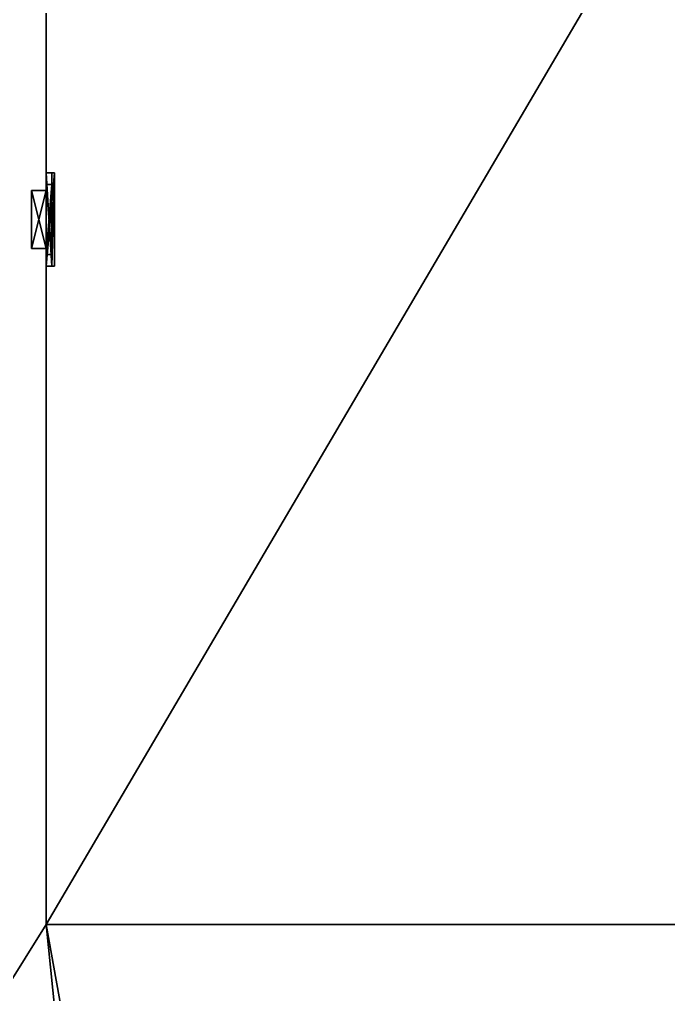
# Model space of a CAD drawing. Header units: metres. Extents: x -124 to 108, y 0 to 201.
# Drawn here: x 63.5 to 67.46, y 17.68 to 23.62 of the extents above; entities that cross this region are included whole.
import ezdxf

# ---------------------------------------------------------------- set-up
doc = ezdxf.new("R2010")
doc.units = ezdxf.units.M
doc.layers.get('0').update_dxf_attribs({"true_color": 0xff5454})

# ---------------------------------------------------------------- blocks, each defined once
blk = doc.blocks.new('window_iii')
for p, q in [((0, 1.1557), (0, 0.0603)), ((0, 1.1557, 0.0333), (0, 0.0603, 0.0333)), ((0, 1.1557), (0, 1.1557, 0.0333)), ((0.5699, 1.1557, 0.0333), (0, 1.1557, 0.0333)), ((0.5699, 1.1557), (0, 1.1557)), ((0.5699, 0.0603, 0.0333), (0.5699, 1.1557, 0.0333)), ((0.5699, 0.0603), (0.5699, 1.1557)), ((0.5699, 1.1557), (0.5699, 1.1557, 0.0333)), ((0.4986, 1.0844, 0.0333), (0.0713, 1.0844, 0.0333)), ((0.0713, 1.0844, 0.0333), (0.0713, 1.0844)), ((0.4986, 1.0844), (0.0713, 1.0844)), ((0.0713, 1.0844, 0.0333), (0.0713, 0.1316, 0.0333)), ((0.0713, 1.0844), (0.0713, 0.1316)), ((0.4986, 1.0844, 0.0333), (0.4986, 1.0844)), ((0.4986, 0.1316), (0.4986, 1.0844)), ((0.1086, 1.0471, -0.0889), (0.1086, 0.6453, -0.0889)), ((0.1086, 1.0471, -0.0889), (0.1086, 1.0471)), ((0.1086, 1.0471), (0.1086, 0.6453)), ((0.4613, 1.0471), (0.1086, 1.0471)), ((0.4613, 1.0471, -0.0889), (0.1086, 1.0471, -0.0889)), ((0.4613, 0.6453), (0.4613, 1.0471)), ((0.4613, 1.0471, -0.0889), (0.4613, 1.0471)), ((0.4613, 0.6453, -0.0889), (0.4613, 1.0471, -0.0889)), ((0.1086, 0.6453, -0.0889), (0.1086, 0.6453)), ((0.1086, 0.6453), (0.4613, 0.6453)), ((0.1086, 0.6453, -0.0889), (0.4613, 0.6453, -0.0889)), ((0.4613, 0.6453, -0.0889), (0.4613, 0.6453)), ((0.1086, 0.5707, -0.0889), (0.1086, 0.1689, -0.0889)), ((0.1086, 0.5707, -0.0889), (0.1086, 0.5707)), ((0.1086, 0.5707), (0.1086, 0.1689)), ((0.4613, 0.5707), (0.1086, 0.5707)), ((0.4613, 0.5707, -0.0889), (0.1086, 0.5707, -0.0889)), ((0.4613, 0.1689), (0.4613, 0.5707)), ((0.4613, 0.1689, -0.0889), (0.4613, 0.5707, -0.0889)), ((0.4613, 0.5707, -0.0889), (0.4613, 0.5707)), ((0.0713, 0.1316, 0.0333), (0.4986, 0.1316, 0.0333)), ((0.0713, 0.1316), (0.4986, 0.1316)), ((0.0713, 0.1316, 0.0333), (0.0713, 0.1316)), ((0.1086, 0.1689, -0.0889), (0.1086, 0.1689)), ((0.1086, 0.1689, -0.0889), (0.4613, 0.1689, -0.0889)), ((0.1086, 0.1689), (0.4613, 0.1689)), ((0.4613, 0.1689, -0.0889), (0.4613, 0.1689)), ((0.4986, 0.1316, 0.0333), (0.4986, 0.1316)), ((0, 0.0603), (0, 0)), ((0, 0.0603, 0.0333), (0, 0, 0.0508)), ((0, 0.0603, 0.0333), (0.5699, 0.0603, 0.0333)), ((0, 0.0603), (0.5699, 0.0603)), ((0.5699, 0.0603, 0.0333), (0.5699, 0, 0.0508)), ((0.5699, 0.0603), (0.5699, 0)), ((0, 0), (0, 0, 0.0508)), ((0, 0, 0.0508), (0.5699, 0, 0.0508)), ((0, 0), (0.5699, 0)), ((0.5699, 0), (0.5699, 0, 0.0508))]:
    blk.add_line(p, q)
at = {"color": 45, "true_color": 0xaa8f5f}
blk.add_line((0.4986, 0.1316, 0.0333), (0.4986, 1.0844, 0.0333), dxfattribs=at)
mesh = blk.add_polyface(dxfattribs=at)
corners = [(0, 0.0603, 0.0333), (0, 0), (0, 0, 0.0508), (0, 0.0603), (0, 1.1557, 0.0333), (0, 1.1557)]
mesh.append_faces([[corners[k] for k in face] for face in [(0, 1, 2), (3, 4, 5)]], dxfattribs={"vtx0": -1, "color": 45})
mesh.append_faces([[corners[k] for k in face] for face in [(1, 0, 3)]], dxfattribs={"vtx0": -1, "vtx1": -1, "color": 45})
mesh.append_faces([[corners[k] for k in face] for face in [(3, 0, 4)]], dxfattribs={"vtx0": -1, "vtx2": -1, "color": 45})
mesh = blk.add_polyface(dxfattribs=at)
corners = [(0, 0.0603, 0.0333), (0.0713, 0.1316, 0.0333), (0, 1.1557, 0.0333), (0.5699, 0.0603, 0.0333), (0.4986, 0.1316, 0.0333), (0.4986, 1.0844, 0.0333), (0.0713, 1.0844, 0.0333), (0.5699, 1.1557, 0.0333)]
mesh.append_faces([[corners[k] for k in face] for face in [(0, 1, 2), (1, 3, 4), (4, 3, 5), (2, 6, 7), (6, 2, 1), (7, 5, 3)]], dxfattribs={"vtx0": -1, "vtx1": -1, "color": 45})
mesh.append_faces([[corners[k] for k in face] for face in [(1, 0, 3), (7, 6, 5)]], dxfattribs={"vtx0": -1, "vtx2": -1, "color": 45})
mesh = blk.add_polyface(dxfattribs=at)
corners = [(0, 1.1557, 0.0333), (0.5699, 1.1557), (0, 1.1557), (0.5699, 1.1557, 0.0333)]
mesh.append_faces([[corners[k] for k in face] for face in [(0, 1, 2), (1, 0, 3)]], dxfattribs={"vtx0": -1, "color": 45})
mesh = blk.add_polyface(dxfattribs=at)
corners = [(0.5699, 0.0603), (0.5699, 0, 0.0508), (0.5699, 0), (0.5699, 0.0603, 0.0333), (0.5699, 1.1557), (0.5699, 1.1557, 0.0333)]
mesh.append_faces([[corners[k] for k in face] for face in [(0, 1, 2), (3, 4, 5)]], dxfattribs={"vtx0": -1, "color": 45})
mesh.append_faces([[corners[k] for k in face] for face in [(1, 0, 3)]], dxfattribs={"vtx0": -1, "vtx1": -1, "color": 45})
mesh.append_faces([[corners[k] for k in face] for face in [(3, 0, 4)]], dxfattribs={"vtx0": -1, "vtx2": -1, "color": 45})
mesh = blk.add_polyface(dxfattribs=at)
corners = [(0.4986, 1.0844, 0.0333), (0.0713, 1.0844), (0.4986, 1.0844), (0.0713, 1.0844, 0.0333)]
mesh.append_faces([[corners[k] for k in face] for face in [(0, 1, 2), (1, 0, 3)]], dxfattribs={"vtx0": -1, "color": 45})
at = {"color": 29, "true_color": 0x423123}
mesh = blk.add_polyface(dxfattribs=at)
corners = [(0.0713, 0.1316), (0.1086, 0.1689), (0.0713, 1.0844), (0.4986, 0.1316), (0.4613, 0.1689), (0.4613, 0.5707), (0.4613, 0.6453), (0.4613, 1.0471), (0.1086, 1.0471), (0.4986, 1.0844), (0.1086, 0.5707), (0.1086, 0.6453)]
mesh.append_faces([[corners[k] for k in face] for face in [(0, 1, 2), (1, 3, 4), (4, 3, 5), (6, 3, 7), (2, 8, 9), (8, 10, 11), (9, 7, 3), (5, 11, 10), (11, 5, 6)]], dxfattribs={"vtx0": -1, "vtx1": -1, "color": 29})
mesh.append_faces([[corners[k] for k in face] for face in [(5, 3, 6), (8, 2, 1)]], dxfattribs={"vtx0": -1, "vtx1": -1, "vtx2": -1, "color": 29})
mesh.append_faces([[corners[k] for k in face] for face in [(1, 0, 3), (8, 1, 10), (9, 8, 7)]], dxfattribs={"vtx0": -1, "vtx2": -1, "color": 29})
at = {"color": 45, "true_color": 0xaa8f5f}
mesh = blk.add_polyface(dxfattribs=at)
corners = [(0.0713, 1.0844), (0.0713, 0.1316, 0.0333), (0.0713, 0.1316), (0.0713, 1.0844, 0.0333)]
mesh.append_faces([[corners[k] for k in face] for face in [(0, 1, 2), (1, 0, 3)]], dxfattribs={"vtx0": -1, "color": 45})
mesh = blk.add_polyface(dxfattribs=at)
corners = [(0.4986, 1.0844, 0.0333), (0.4986, 0.1316), (0.4986, 0.1316, 0.0333), (0.4986, 1.0844)]
mesh.append_faces([[corners[k] for k in face] for face in [(0, 1, 2), (1, 0, 3)]], dxfattribs={"vtx0": -1, "color": 45})
at = {"color": 29, "true_color": 0x423123}
mesh = blk.add_polyface(dxfattribs=at)
corners = [(0.1086, 1.0471, -0.0889), (0.1086, 0.6453), (0.1086, 0.6453, -0.0889), (0.1086, 1.0471)]
mesh.append_faces([[corners[k] for k in face] for face in [(0, 1, 2), (1, 0, 3)]], dxfattribs={"vtx0": -1, "color": 29})
mesh = blk.add_polyface(dxfattribs=at)
corners = [(0.4613, 1.0471), (0.1086, 1.0471, -0.0889), (0.4613, 1.0471, -0.0889), (0.1086, 1.0471)]
mesh.append_faces([[corners[k] for k in face] for face in [(0, 1, 2), (1, 0, 3)]], dxfattribs={"vtx0": -1, "color": 29})
at = {"color": 28, "true_color": 0x130f0a}
mesh = blk.add_polyface(dxfattribs=at)
corners = [(0.4613, 0.6453, -0.0889), (0.1086, 1.0471, -0.0889), (0.1086, 0.6453, -0.0889), (0.4613, 1.0471, -0.0889)]
mesh.append_faces([[corners[k] for k in face] for face in [(0, 1, 2), (1, 0, 3)]], dxfattribs={"vtx0": -1, "color": 28})
at = {"color": 29, "true_color": 0x423123}
mesh = blk.add_polyface(dxfattribs=at)
corners = [(0.4613, 1.0471), (0.4613, 0.6453, -0.0889), (0.4613, 0.6453), (0.4613, 1.0471, -0.0889)]
mesh.append_faces([[corners[k] for k in face] for face in [(0, 1, 2), (1, 0, 3)]], dxfattribs={"vtx0": -1, "color": 29})
mesh = blk.add_polyface(dxfattribs=at)
corners = [(0.1086, 0.6453), (0.4613, 0.6453, -0.0889), (0.1086, 0.6453, -0.0889), (0.4613, 0.6453)]
mesh.append_faces([[corners[k] for k in face] for face in [(0, 1, 2), (1, 0, 3)]], dxfattribs={"vtx0": -1, "color": 29})
mesh = blk.add_polyface(dxfattribs=at)
corners = [(0.1086, 0.5707, -0.0889), (0.1086, 0.1689), (0.1086, 0.1689, -0.0889), (0.1086, 0.5707)]
mesh.append_faces([[corners[k] for k in face] for face in [(0, 1, 2), (1, 0, 3)]], dxfattribs={"vtx0": -1, "color": 29})
mesh = blk.add_polyface(dxfattribs=at)
corners = [(0.4613, 0.5707), (0.1086, 0.5707, -0.0889), (0.4613, 0.5707, -0.0889), (0.1086, 0.5707)]
mesh.append_faces([[corners[k] for k in face] for face in [(0, 1, 2), (1, 0, 3)]], dxfattribs={"vtx0": -1, "color": 29})
at = {"color": 28, "true_color": 0x130f0a}
mesh = blk.add_polyface(dxfattribs=at)
corners = [(0.4613, 0.1689, -0.0889), (0.1086, 0.5707, -0.0889), (0.1086, 0.1689, -0.0889), (0.4613, 0.5707, -0.0889)]
mesh.append_faces([[corners[k] for k in face] for face in [(0, 1, 2), (1, 0, 3)]], dxfattribs={"vtx0": -1, "color": 28})
at = {"color": 29, "true_color": 0x423123}
mesh = blk.add_polyface(dxfattribs=at)
corners = [(0.4613, 0.5707), (0.4613, 0.1689, -0.0889), (0.4613, 0.1689), (0.4613, 0.5707, -0.0889)]
mesh.append_faces([[corners[k] for k in face] for face in [(0, 1, 2), (1, 0, 3)]], dxfattribs={"vtx0": -1, "color": 29})
at = {"color": 45, "true_color": 0xaa8f5f}
mesh = blk.add_polyface(dxfattribs=at)
corners = [(0.0713, 0.1316, 0.0333), (0.4986, 0.1316), (0.0713, 0.1316), (0.4986, 0.1316, 0.0333)]
mesh.append_faces([[corners[k] for k in face] for face in [(0, 1, 2), (1, 0, 3)]], dxfattribs={"vtx0": -1, "color": 45})
at = {"color": 29, "true_color": 0x423123}
mesh = blk.add_polyface(dxfattribs=at)
corners = [(0.1086, 0.1689), (0.4613, 0.1689, -0.0889), (0.1086, 0.1689, -0.0889), (0.4613, 0.1689)]
mesh.append_faces([[corners[k] for k in face] for face in [(0, 1, 2), (1, 0, 3)]], dxfattribs={"vtx0": -1, "color": 29})
at = {"color": 45, "true_color": 0xaa8f5f}
mesh = blk.add_polyface(dxfattribs=at)
corners = [(0.5699, 0), (0, 0.0603), (0, 0), (0.5699, 0.0603)]
mesh.append_faces([[corners[k] for k in face] for face in [(0, 1, 2), (1, 0, 3)]], dxfattribs={"vtx0": -1, "color": 45})
mesh = blk.add_polyface(dxfattribs=at)
corners = [(0.5699, 0, 0.0508), (0, 0.0603, 0.0333), (0, 0, 0.0508), (0.5699, 0.0603, 0.0333)]
mesh.append_faces([[corners[k] for k in face] for face in [(0, 1, 2), (1, 0, 3)]], dxfattribs={"vtx0": -1, "color": 45})
mesh = blk.add_polyface(dxfattribs=at)
corners = [(0.5699, 0, 0.0508), (0, 0), (0.5699, 0), (0, 0, 0.0508)]
mesh.append_faces([[corners[k] for k in face] for face in [(0, 1, 2), (1, 0, 3)]], dxfattribs={"vtx0": -1, "color": 45})
blk = doc.blocks.new('Component_1')
for p, q in [((63.6642, 18.107, 17.9753), (63.6642, 30.6197, 17.9753)), ((63.6642, 18.107, 7.9137), (63.6642, 30.6197, 7.9137)), ((71.0143, 18.107, 17.9753), (63.6642, 18.107, 17.9753)), ((63.6642, 18.107, 17.9753), (63.6642, 18.107, 7.9137)), ((71.0143, 18.107, 7.9137), (63.6642, 18.107, 7.9137))]:
    blk.add_line(p, q)
at = {"extrusion": (1, 0, 0)}
blk.add_blockref('window_iii', (22.1197, 9.9286, 63.6642), dxfattribs=at)
mesh = blk.add_polyface()
corners = [(98.8638, 30.9094), (89.7246, 8.9741), (87.5479, 30.9094), (96.8166, 14.0938), (98.4961, 14.0938), (98.4961, 12.4142), (96.8166, 12.4142), (101.2657, 8.9741), (98.8638, 23.1046), (101.2657, 23.1046), (-20.4883, 200.884), (-36.2436, 166.56), (-36.2436, 200.884), (-62.7983, 120.0462), (-62.7983, 166.56), (-62.7983, 96.8369), (-62.7983, 69.0721), (28.0829, 69.0721), (-20.4883, 166.56), (4.4317, 132.3), (4.4317, 166.56), (28.0829, 132.3), (28.0829, 88.4306), (52.9352, 88.4306), (28.0829, 66.4607), (35.9315, 66.4607), (35.9315, 59.9298), (58.5118, 70.2663), (71.2137, 59.9298), (58.5118, 82.925), (78.994, 70.2663), (71.2137, 47.1726), (86.7108, 98.9359), (52.9352, 98.9359), (78.994, 82.925), (35.9315, 45.5423), (35.9315, 47.1726), (35.9315, 32.3853), (35.9315, 12.8996), (56.2283, 30.6197), (71.0143, 30.6197), (71.0143, 7.874), (89.7246, 7.874), (86.7108, 60.8021), (87.5479, 60.8021), (29.1243, 8.345), (29.1243, 12.8996), (56.2283, 8.345), (30.8642, 32.3853), (30.8642, 45.5423), (-93.4757, 160.2962), (-109.8283, 96.8369), (-109.8283, 160.2962), (-93.4757, 120.0462)]
mesh.append_faces([[corners[k] for k in face] for face in [(7, 8, 9), (10, 11, 12), (11, 13, 14), (19, 18, 20), (32, 23, 33), (31, 35, 36), (2, 43, 44), (38, 45, 46), (35, 48, 49), (50, 51, 52)]], dxfattribs={"vtx0": -1})
mesh.append_faces([[corners[k] for k in face] for face in [(0, 1, 2), (3, 0, 4), (4, 0, 5), (1, 6, 7), (6, 1, 3), (8, 5, 0), (15, 11, 16), (16, 11, 17), (18, 11, 10), (17, 23, 24), (24, 23, 25), (25, 23, 26), (26, 27, 28), (27, 23, 29), (28, 30, 31), (29, 32, 34), (34, 32, 30), (37, 31, 38), (39, 31, 40), (40, 31, 41), (41, 31, 42), (43, 30, 32), (42, 2, 1), (45, 38, 47), (47, 38, 39), (48, 35, 37), (51, 53, 15)]], dxfattribs={"vtx0": -1, "vtx1": -1})
mesh.append_faces([[corners[k] for k in face] for face in [(1, 0, 3), (7, 5, 8), (13, 11, 15), (17, 11, 18), (17, 18, 19), (26, 23, 27), (23, 32, 29), (35, 31, 37), (38, 31, 39), (42, 31, 30), (42, 30, 2), (2, 30, 43)]], dxfattribs={"vtx0": -1, "vtx1": -1, "vtx2": -1})
mesh.append_faces([[corners[k] for k in face] for face in [(7, 6, 5), (17, 19, 21), (17, 21, 22), (17, 22, 23), (28, 27, 30), (51, 50, 53), (15, 53, 13)]], dxfattribs={"vtx0": -1, "vtx2": -1})
mesh = blk.add_polyface()
corners = [(63.6642, 30.6197, 17.9753), (56.2283, 6.186, 17.9753), (56.2283, 30.6197, 17.9753), (71.0143, 18.107, 17.9753), (65.5025, 7.874, 17.9753), (63.6642, 18.107, 17.9753), (71.0143, 7.874, 17.9753), (45.6603, 0, 17.9753), (45.6603, 6.186, 17.9753), (65.5025, 0, 17.9753)]
mesh.append_faces([[corners[k] for k in face] for face in [(0, 1, 2), (4, 3, 6), (1, 7, 8)]], dxfattribs={"vtx0": -1})
mesh.append_faces([[corners[k] for k in face] for face in [(3, 4, 5), (7, 1, 9), (5, 1, 0), (9, 5, 4)]], dxfattribs={"vtx0": -1, "vtx1": -1})
mesh.append_faces([[corners[k] for k in face] for face in [(9, 1, 5)]], dxfattribs={"vtx0": -1, "vtx1": -1, "vtx2": -1})
mesh = blk.add_polyface()
corners = [(63.6642, 30.6197, 17.9753), (63.6642, 18.107, 7.9137), (63.6642, 18.107, 17.9753), (63.6642, 22.1197, 11.0843), (63.6642, 22.6896, 11.0843), (63.6642, 22.6896, 9.9889), (63.6642, 22.6896, 9.9286), (63.6642, 28.0251, 9.952), (63.6642, 28.8028, 9.952), (63.6642, 28.8028, 9.8757), (63.6642, 28.8028, 7.9137), (63.6642, 30.6197, 7.9137), (63.6642, 22.1197, 9.9286), (63.6642, 28.0251, 7.9137), (63.6642, 22.1197, 9.9889), (63.6642, 28.0251, 9.8757)]
mesh.append_faces([[corners[k] for k in face] for face in [(0, 1, 2), (10, 0, 11), (12, 3, 14), (13, 7, 15)]], dxfattribs={"vtx0": -1})
mesh.append_faces([[corners[k] for k in face] for face in [(3, 0, 4), (4, 0, 5), (5, 0, 6), (7, 0, 8), (8, 0, 9), (9, 0, 10), (1, 12, 13)]], dxfattribs={"vtx0": -1, "vtx1": -1})
mesh.append_faces([[corners[k] for k in face] for face in [(1, 0, 3), (6, 0, 7), (12, 1, 3), (13, 6, 7)]], dxfattribs={"vtx0": -1, "vtx1": -1, "vtx2": -1})
mesh.append_faces([[corners[k] for k in face] for face in [(13, 12, 6)]], dxfattribs={"vtx0": -1, "vtx2": -1})
mesh = blk.add_polyface()
corners = [(71.0143, 30.6197, 7.9137), (63.6642, 18.107, 7.9137), (63.6642, 30.6197, 7.9137), (71.0143, 18.107, 7.9137)]
mesh.append_faces([[corners[k] for k in face] for face in [(0, 1, 2), (1, 0, 3)]], dxfattribs={"vtx0": -1})
mesh = blk.add_polyface()
corners = [(67.5651, 18.107, 15.4489), (67.5444, 18.107, 14.9917), (67.5651, 18.107, 14.9917), (71.0143, 18.107, 17.9753), (68.7919, 18.107, 7.9137), (71.0143, 18.107, 7.9137), (68.5633, 18.107, 10.2394), (67.8902, 18.107, 10.2394), (67.8683, 18.107, 14.9218), (67.8683, 18.107, 14.9917), (67.8477, 18.107, 14.9917), (67.8477, 18.107, 15.4489), (63.6642, 18.107, 7.9137), (67.6616, 18.107, 7.9137), (63.6642, 18.107, 17.9753), (67.5444, 18.107, 14.9218)]
mesh.append_faces([[corners[k] for k in face] for face in [(0, 1, 2), (3, 4, 5), (7, 12, 13)]], dxfattribs={"vtx0": -1})
mesh.append_faces([[corners[k] for k in face] for face in [(4, 3, 6), (6, 3, 7), (8, 3, 9), (9, 3, 10), (10, 3, 11), (11, 3, 0), (12, 7, 14), (15, 7, 8), (14, 0, 3)]], dxfattribs={"vtx0": -1, "vtx1": -1})
mesh.append_faces([[corners[k] for k in face] for face in [(7, 3, 8), (14, 7, 15), (14, 1, 0)]], dxfattribs={"vtx0": -1, "vtx1": -1, "vtx2": -1})
mesh.append_faces([[corners[k] for k in face] for face in [(14, 15, 1)]], dxfattribs={"vtx0": -1, "vtx2": -1})

msp = doc.modelspace()

# ---------------------------------------------------------------- block references
msp.add_blockref('Component_1', (0, 0))

doc.saveas('drawing.dxf')
